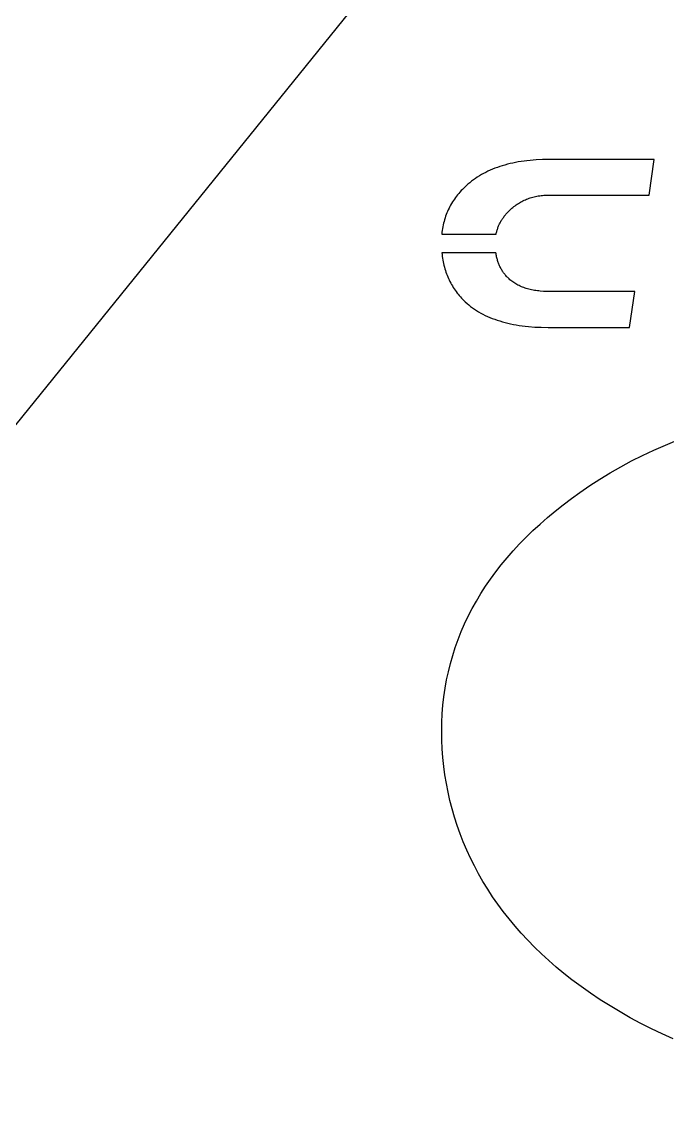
# Model space of a CAD drawing. Extents: x -120528 to -38681, y -40362 to 40632.
# Drawn here: x -50505.4 to -50377.1, y -37631.9 to -37412.9 of the extents above; entities that cross this region are included whole.
import ezdxf

# ---------------------------------------------------------------- set-up
doc = ezdxf.new("R2010")
doc.units = 0
doc.layers.get('0').update_dxf_attribs({"linetype": 'CONTINUOUS'})

msp = doc.modelspace()

# ---------------------------------------------------------------- linework, layer by layer
at = {"color": 40, "linetype": 'Continuous'}
for p, q in [((-50264.94, -37193.87), (-50927.94, -38013.87)), ((-50411.44, -37441.93), (-50411.91, -37442.12)), ((-50410.96, -37441.75), (-50411.44, -37441.93)), ((-50410.48, -37441.59), (-50410.96, -37441.75)), ((-50409.98, -37441.43), (-50410.48, -37441.59)), ((-50409.47, -37441.28), (-50409.98, -37441.43)), ((-50408.95, -37441.14), (-50409.47, -37441.28)), ((-50408.42, -37441.01), (-50408.95, -37441.14)), ((-50407.89, -37440.89), (-50408.42, -37441.01)), ((-50407.34, -37440.77), (-50407.89, -37440.89)), ((-50406.79, -37440.67), (-50407.34, -37440.77)), ((-50406.22, -37440.58), (-50406.79, -37440.67)), ((-50405.65, -37440.5), (-50406.22, -37440.58)), ((-50405.07, -37440.43), (-50405.65, -37440.5)), ((-50404.47, -37440.36), (-50405.07, -37440.43)), ((-50403.26, -37440.27), (-50404.47, -37440.36)), ((-50402.01, -37440.21), (-50403.26, -37440.27)), ((-50400.73, -37440.19), (-50402.01, -37440.21)), ((-50379.77, -37440.19), (-50400.73, -37440.19)), ((-50380.8, -37447.25), (-50379.77, -37440.19)), ((-50415.33, -37443.96), (-50415.71, -37444.24)), ((-50414.94, -37443.7), (-50415.33, -37443.96)), ((-50414.53, -37443.45), (-50414.94, -37443.7)), ((-50414.12, -37443.2), (-50414.53, -37443.45)), ((-50413.7, -37442.97), (-50414.12, -37443.2)), ((-50413.27, -37442.74), (-50413.7, -37442.97)), ((-50412.83, -37442.52), (-50413.27, -37442.74)), ((-50412.38, -37442.32), (-50412.83, -37442.52)), ((-50411.91, -37442.12), (-50412.38, -37442.32)), ((-50417.89, -37446.12), (-50418.14, -37446.38)), ((-50417.63, -37445.86), (-50417.89, -37446.12)), ((-50417.36, -37445.61), (-50417.63, -37445.86)), ((-50417.09, -37445.36), (-50417.36, -37445.61)), ((-50416.8, -37445.11), (-50417.09, -37445.36)), ((-50416.45, -37444.81), (-50416.8, -37445.11)), ((-50416.09, -37444.52), (-50416.45, -37444.81)), ((-50415.71, -37444.24), (-50416.09, -37444.52)), ((-50419.69, -37448.33), (-50419.88, -37448.63)), ((-50419.49, -37448.04), (-50419.69, -37448.33)), ((-50419.29, -37447.75), (-50419.49, -37448.04)), ((-50419.07, -37447.47), (-50419.29, -37447.75)), ((-50418.85, -37447.19), (-50419.07, -37447.47)), ((-50418.62, -37446.92), (-50418.85, -37447.19)), ((-50418.39, -37446.65), (-50418.62, -37446.92)), ((-50418.14, -37446.38), (-50418.39, -37446.65)), ((-50406.1, -37448.53), (-50405.87, -37448.41)), ((-50405.87, -37448.41), (-50405.63, -37448.29)), ((-50405.63, -37448.29), (-50405.39, -37448.19)), ((-50405.39, -37448.19), (-50405.15, -37448.08)), ((-50405.15, -37448.08), (-50404.91, -37447.99)), ((-50404.91, -37447.99), (-50404.66, -37447.9)), ((-50404.66, -37447.9), (-50404.41, -37447.81)), ((-50404.41, -37447.81), (-50404.15, -37447.74)), ((-50404.15, -37447.74), (-50403.89, -37447.66)), ((-50403.89, -37447.66), (-50403.63, -37447.6)), ((-50403.63, -37447.6), (-50403.36, -37447.54)), ((-50403.36, -37447.54), (-50403.1, -37447.48)), ((-50403.1, -37447.48), (-50402.82, -37447.43)), ((-50402.82, -37447.43), (-50402.55, -37447.39)), ((-50402.55, -37447.39), (-50402.27, -37447.35)), ((-50402.27, -37447.35), (-50401.99, -37447.32)), ((-50401.99, -37447.32), (-50401.7, -37447.3)), ((-50401.7, -37447.3), (-50401.41, -37447.28)), ((-50401.41, -37447.28), (-50401.12, -37447.26)), ((-50401.12, -37447.26), (-50400.82, -37447.25)), ((-50400.82, -37447.25), (-50400.52, -37447.25)), ((-50400.52, -37447.25), (-50380.8, -37447.25)), ((-50420.86, -37450.49), (-50420.99, -37450.81)), ((-50420.71, -37450.17), (-50420.86, -37450.49)), ((-50420.56, -37449.85), (-50420.71, -37450.17)), ((-50420.4, -37449.54), (-50420.56, -37449.85)), ((-50420.24, -37449.23), (-50420.4, -37449.54)), ((-50420.06, -37448.93), (-50420.24, -37449.23)), ((-50419.88, -37448.63), (-50420.06, -37448.93)), ((-50408.99, -37450.79), (-50408.74, -37450.52)), ((-50408.74, -37450.52), (-50408.46, -37450.25)), ((-50408.46, -37450.25), (-50408.26, -37450.06)), ((-50408.26, -37450.06), (-50408.06, -37449.88)), ((-50408.06, -37449.88), (-50407.86, -37449.71)), ((-50407.86, -37449.71), (-50407.65, -37449.54)), ((-50407.65, -37449.54), (-50407.44, -37449.38)), ((-50407.44, -37449.38), (-50407.22, -37449.22)), ((-50407.22, -37449.22), (-50407, -37449.07)), ((-50407, -37449.07), (-50406.78, -37448.92)), ((-50406.78, -37448.92), (-50406.56, -37448.79)), ((-50406.56, -37448.79), (-50406.33, -37448.65)), ((-50406.33, -37448.65), (-50406.1, -37448.53)), ((-50421.64, -37452.84), (-50421.72, -37453.2)), ((-50421.55, -37452.49), (-50421.64, -37452.84)), ((-50421.45, -37452.15), (-50421.55, -37452.49)), ((-50421.35, -37451.81), (-50421.45, -37452.15)), ((-50421.24, -37451.47), (-50421.35, -37451.81)), ((-50421.12, -37451.14), (-50421.24, -37451.47)), ((-50420.99, -37450.81), (-50421.12, -37451.14)), ((-50410.5, -37452.94), (-50410.42, -37452.79)), ((-50410.42, -37452.79), (-50410.34, -37452.64)), ((-50410.34, -37452.64), (-50410.26, -37452.49)), ((-50410.26, -37452.49), (-50410.17, -37452.34)), ((-50410.17, -37452.34), (-50410.08, -37452.2)), ((-50410.08, -37452.2), (-50409.99, -37452.05)), ((-50409.99, -37452.05), (-50409.89, -37451.91)), ((-50409.89, -37451.91), (-50409.79, -37451.76)), ((-50409.79, -37451.76), (-50409.68, -37451.62)), ((-50409.68, -37451.62), (-50409.58, -37451.48)), ((-50409.58, -37451.48), (-50409.47, -37451.34)), ((-50409.47, -37451.34), (-50409.35, -37451.2)), ((-50409.35, -37451.2), (-50409.24, -37451.06)), ((-50409.24, -37451.06), (-50408.99, -37450.79)), ((-50421.96, -37454.65), (-50422, -37455.02)), ((-50422, -37455.02), (-50411.2, -37455.02)), ((-50421.91, -37454.28), (-50421.96, -37454.65)), ((-50421.85, -37453.91), (-50421.91, -37454.28)), ((-50421.79, -37453.55), (-50421.85, -37453.91)), ((-50421.72, -37453.2), (-50421.79, -37453.55)), ((-50411.2, -37455.02), (-50411.17, -37454.85)), ((-50411.17, -37454.85), (-50411.13, -37454.69)), ((-50411.13, -37454.69), (-50411.09, -37454.52)), ((-50411.09, -37454.52), (-50411.04, -37454.36)), ((-50411.04, -37454.36), (-50411, -37454.2)), ((-50411, -37454.2), (-50410.94, -37454.03)), ((-50410.94, -37454.03), (-50410.89, -37453.87)), ((-50410.89, -37453.87), (-50410.83, -37453.72)), ((-50410.83, -37453.72), (-50410.77, -37453.56)), ((-50410.77, -37453.56), (-50410.71, -37453.4)), ((-50410.71, -37453.4), (-50410.64, -37453.25)), ((-50410.64, -37453.25), (-50410.57, -37453.09)), ((-50410.57, -37453.09), (-50410.5, -37452.94)), ((-50421.99, -37458.73), (-50421.95, -37459.09)), ((-50411.24, -37458.73), (-50421.99, -37458.73)), ((-50421.95, -37459.09), (-50421.9, -37459.46)), ((-50421.9, -37459.46), (-50421.85, -37459.82)), ((-50411.21, -37458.93), (-50411.24, -37458.73)), ((-50411.17, -37459.13), (-50411.21, -37458.93)), ((-50411.14, -37459.32), (-50411.17, -37459.13)), ((-50411.1, -37459.52), (-50411.14, -37459.32)), ((-50421.85, -37459.82), (-50421.79, -37460.17)), ((-50421.79, -37460.17), (-50421.72, -37460.52)), ((-50421.72, -37460.52), (-50421.65, -37460.87)), ((-50421.65, -37460.87), (-50421.57, -37461.22)), ((-50421.57, -37461.22), (-50421.48, -37461.56)), ((-50421.48, -37461.56), (-50421.38, -37461.89)), ((-50411.05, -37459.71), (-50411.1, -37459.52)), ((-50411.01, -37459.9), (-50411.05, -37459.71)), ((-50410.96, -37460.08), (-50411.01, -37459.9)), ((-50410.9, -37460.27), (-50410.96, -37460.08)), ((-50410.85, -37460.45), (-50410.9, -37460.27)), ((-50410.79, -37460.63), (-50410.85, -37460.45)), ((-50410.72, -37460.8), (-50410.79, -37460.63)), ((-50410.66, -37460.97), (-50410.72, -37460.8)), ((-50410.59, -37461.14), (-50410.66, -37460.97)), ((-50410.52, -37461.31), (-50410.59, -37461.14)), ((-50410.44, -37461.48), (-50410.52, -37461.31)), ((-50410.36, -37461.64), (-50410.44, -37461.48)), ((-50410.28, -37461.8), (-50410.36, -37461.64)), ((-50421.38, -37461.89), (-50421.28, -37462.22)), ((-50421.28, -37462.22), (-50421.18, -37462.55)), ((-50421.18, -37462.55), (-50421.06, -37462.88)), ((-50421.06, -37462.88), (-50420.94, -37463.2)), ((-50420.94, -37463.2), (-50420.81, -37463.51)), ((-50420.81, -37463.51), (-50420.67, -37463.83)), ((-50420.67, -37463.83), (-50420.53, -37464.13)), ((-50410.19, -37461.96), (-50410.28, -37461.8)), ((-50410.1, -37462.12), (-50410.19, -37461.96)), ((-50410.01, -37462.27), (-50410.1, -37462.12)), ((-50409.91, -37462.42), (-50410.01, -37462.27)), ((-50409.81, -37462.57), (-50409.91, -37462.42)), ((-50409.71, -37462.71), (-50409.81, -37462.57)), ((-50409.6, -37462.86), (-50409.71, -37462.71)), ((-50409.49, -37463), (-50409.6, -37462.86)), ((-50409.38, -37463.14), (-50409.49, -37463)), ((-50409.26, -37463.27), (-50409.38, -37463.14)), ((-50409.14, -37463.41), (-50409.26, -37463.27)), ((-50409.02, -37463.54), (-50409.14, -37463.41)), ((-50408.89, -37463.67), (-50409.02, -37463.54)), ((-50408.76, -37463.8), (-50408.89, -37463.67)), ((-50408.62, -37463.92), (-50408.76, -37463.8)), ((-50420.53, -37464.13), (-50420.38, -37464.44)), ((-50420.38, -37464.44), (-50420.23, -37464.74)), ((-50420.23, -37464.74), (-50420.06, -37465.03)), ((-50420.06, -37465.03), (-50419.9, -37465.32)), ((-50419.9, -37465.32), (-50419.72, -37465.61)), ((-50419.72, -37465.61), (-50419.54, -37465.89)), ((-50419.54, -37465.89), (-50419.35, -37466.17)), ((-50408.45, -37464.08), (-50408.62, -37463.92)), ((-50408.27, -37464.23), (-50408.45, -37464.08)), ((-50408.08, -37464.37), (-50408.27, -37464.23)), ((-50407.89, -37464.51), (-50408.08, -37464.37)), ((-50407.69, -37464.65), (-50407.89, -37464.51)), ((-50407.49, -37464.78), (-50407.69, -37464.65)), ((-50407.28, -37464.9), (-50407.49, -37464.78)), ((-50407.07, -37465.02), (-50407.28, -37464.9)), ((-50406.86, -37465.14), (-50407.07, -37465.02)), ((-50406.63, -37465.25), (-50406.86, -37465.14)), ((-50406.41, -37465.36), (-50406.63, -37465.25)), ((-50406.17, -37465.46), (-50406.41, -37465.36)), ((-50405.94, -37465.55), (-50406.17, -37465.46)), ((-50405.7, -37465.64), (-50405.94, -37465.55)), ((-50405.45, -37465.73), (-50405.7, -37465.64)), ((-50405.2, -37465.81), (-50405.45, -37465.73)), ((-50404.94, -37465.89), (-50405.2, -37465.81)), ((-50404.68, -37465.96), (-50404.94, -37465.89)), ((-50404.42, -37466.03), (-50404.68, -37465.96)), ((-50404.14, -37466.09), (-50404.42, -37466.03)), ((-50419.35, -37466.17), (-50419.15, -37466.45)), ((-50419.15, -37466.45), (-50418.95, -37466.72)), ((-50418.95, -37466.72), (-50418.74, -37466.98)), ((-50418.74, -37466.98), (-50418.52, -37467.24)), ((-50418.52, -37467.24), (-50418.29, -37467.5)), ((-50418.29, -37467.5), (-50418.06, -37467.76)), ((-50418.06, -37467.76), (-50417.83, -37468)), ((-50417.83, -37468), (-50417.58, -37468.25)), ((-50403.87, -37466.15), (-50404.14, -37466.09)), ((-50403.59, -37466.2), (-50403.87, -37466.15)), ((-50403.3, -37466.24), (-50403.59, -37466.2)), ((-50403.01, -37466.29), (-50403.3, -37466.24)), ((-50402.72, -37466.32), (-50403.01, -37466.29)), ((-50402.42, -37466.36), (-50402.72, -37466.32)), ((-50401.81, -37466.41), (-50402.42, -37466.36)), ((-50401.17, -37466.43), (-50401.81, -37466.41)), ((-50400.52, -37466.44), (-50401.17, -37466.43)), ((-50383.63, -37466.44), (-50400.52, -37466.44)), ((-50384.67, -37473.56), (-50383.63, -37466.44)), ((-50417.58, -37468.25), (-50417.33, -37468.49)), ((-50417.33, -37468.49), (-50416.98, -37468.8)), ((-50416.98, -37468.8), (-50416.63, -37469.1)), ((-50416.63, -37469.1), (-50416.26, -37469.39)), ((-50416.26, -37469.39), (-50415.88, -37469.67)), ((-50415.88, -37469.67), (-50415.49, -37469.94)), ((-50415.49, -37469.94), (-50415.09, -37470.21)), ((-50415.09, -37470.21), (-50414.67, -37470.46)), ((-50414.67, -37470.46), (-50414.25, -37470.7)), ((-50414.25, -37470.7), (-50413.81, -37470.93)), ((-50413.81, -37470.93), (-50413.37, -37471.16)), ((-50413.37, -37471.16), (-50412.91, -37471.37)), ((-50412.91, -37471.37), (-50412.45, -37471.57)), ((-50412.45, -37471.57), (-50411.97, -37471.76)), ((-50411.97, -37471.76), (-50411.48, -37471.95)), ((-50411.48, -37471.95), (-50410.98, -37472.12)), ((-50410.98, -37472.12), (-50410.47, -37472.28)), ((-50410.47, -37472.28), (-50409.95, -37472.44)), ((-50409.95, -37472.44), (-50409.42, -37472.58)), ((-50409.42, -37472.58), (-50408.88, -37472.72)), ((-50408.88, -37472.72), (-50408.32, -37472.84)), ((-50408.32, -37472.84), (-50407.76, -37472.95)), ((-50407.76, -37472.95), (-50407.19, -37473.06)), ((-50407.19, -37473.06), (-50406.6, -37473.15)), ((-50406.6, -37473.15), (-50406.01, -37473.24)), ((-50406.01, -37473.24), (-50405.4, -37473.31)), ((-50405.4, -37473.31), (-50404.79, -37473.38)), ((-50404.79, -37473.38), (-50403.52, -37473.48)), ((-50403.52, -37473.48), (-50402.22, -37473.54)), ((-50402.22, -37473.54), (-50400.87, -37473.56)), ((-50400.87, -37473.56), (-50384.67, -37473.56)), ((-50377.57, -37496.94), (-50375.25, -37495.99)), ((-50382.09, -37499), (-50379.86, -37497.94)), ((-50379.86, -37497.94), (-50377.57, -37496.94)), ((-50386.43, -37501.24), (-50384.28, -37500.1)), ((-50384.28, -37500.1), (-50382.09, -37499)), ((-50390.58, -37503.69), (-50388.53, -37502.44)), ((-50388.53, -37502.44), (-50386.43, -37501.24)), ((-50394.55, -37506.35), (-50392.59, -37505)), ((-50392.59, -37505), (-50390.58, -37503.69)), ((-50397.87, -37508.81), (-50396.24, -37507.57)), ((-50396.24, -37507.57), (-50394.55, -37506.35)), ((-50399.45, -37510.07), (-50397.87, -37508.81)), ((-50402.46, -37512.63), (-50400.98, -37511.34)), ((-50400.98, -37511.34), (-50399.45, -37510.07)), ((-50405.24, -37515.26), (-50403.88, -37513.94)), ((-50403.88, -37513.94), (-50402.46, -37512.63)), ((-50406.56, -37516.6), (-50405.24, -37515.26)), ((-50409.02, -37519.34), (-50407.82, -37517.96)), ((-50407.82, -37517.96), (-50406.56, -37516.6)), ((-50411.27, -37522.14), (-50410.17, -37520.73)), ((-50410.17, -37520.73), (-50409.02, -37519.34)), ((-50412.32, -37523.56), (-50411.27, -37522.14)), ((-50414.25, -37526.46), (-50413.31, -37525)), ((-50413.31, -37525), (-50412.32, -37523.56)), ((-50415.13, -37527.94), (-50414.25, -37526.46)), ((-50416.74, -37530.94), (-50415.96, -37529.43)), ((-50415.96, -37529.43), (-50415.13, -37527.94)), ((-50417.47, -37532.47), (-50416.74, -37530.94)), ((-50418.14, -37534.01), (-50417.47, -37532.47)), ((-50419.32, -37537.14), (-50418.75, -37535.57)), ((-50418.75, -37535.57), (-50418.14, -37534.01)), ((-50419.83, -37538.74), (-50419.32, -37537.14)), ((-50420.68, -37541.98), (-50420.28, -37540.35)), ((-50420.28, -37540.35), (-50419.83, -37538.74)), ((-50421.03, -37543.62), (-50420.68, -37541.98)), ((-50421.33, -37545.28), (-50421.03, -37543.62)), ((-50421.76, -37548.65), (-50421.57, -37546.96)), ((-50421.57, -37546.96), (-50421.33, -37545.28)), ((-50421.89, -37550.36), (-50421.76, -37548.65)), ((-50421.97, -37552.09), (-50421.89, -37550.36)), ((-50422, -37553.84), (-50421.97, -37552.09)), ((-50421.97, -37555.59), (-50422, -37553.84)), ((-50421.9, -37557.33), (-50421.97, -37555.59)), ((-50421.77, -37559.06), (-50421.9, -37557.33)), ((-50421.59, -37560.79), (-50421.77, -37559.06)), ((-50421.37, -37562.5), (-50421.59, -37560.79)), ((-50421.09, -37564.21), (-50421.37, -37562.5)), ((-50420.76, -37565.9), (-50421.09, -37564.21)), ((-50420.38, -37567.58), (-50420.76, -37565.9)), ((-50419.95, -37569.26), (-50420.38, -37567.58)), ((-50419.47, -37570.91), (-50419.95, -37569.26)), ((-50418.94, -37572.56), (-50419.47, -37570.91)), ((-50418.36, -37574.19), (-50418.94, -37572.56)), ((-50417.73, -37575.81), (-50418.36, -37574.19)), ((-50417.05, -37577.42), (-50417.73, -37575.81)), ((-50416.32, -37579.01), (-50417.05, -37577.42)), ((-50415.53, -37580.58), (-50416.32, -37579.01)), ((-50414.7, -37582.14), (-50415.53, -37580.58)), ((-50413.82, -37583.68), (-50414.7, -37582.14)), ((-50412.88, -37585.2), (-50413.82, -37583.68)), ((-50411.9, -37586.71), (-50412.88, -37585.2)), ((-50410.86, -37588.2), (-50411.9, -37586.71)), ((-50409.78, -37589.67), (-50410.86, -37588.2)), ((-50408.64, -37591.12), (-50409.78, -37589.67)), ((-50407.45, -37592.54), (-50408.64, -37591.12)), ((-50406.22, -37593.95), (-50407.45, -37592.54)), ((-50404.93, -37595.34), (-50406.22, -37593.95)), ((-50403.59, -37596.71), (-50404.93, -37595.34)), ((-50402.2, -37598.05), (-50403.59, -37596.71)), ((-50400.76, -37599.37), (-50402.2, -37598.05)), ((-50399.27, -37600.67), (-50400.76, -37599.37)), ((-50397.73, -37601.94), (-50399.27, -37600.67)), ((-50396.14, -37603.19), (-50397.73, -37601.94)), ((-50394.31, -37604.56), (-50396.14, -37603.19)), ((-50392.43, -37605.89), (-50394.31, -37604.56)), ((-50390.52, -37607.17), (-50392.43, -37605.89)), ((-50388.57, -37608.41), (-50390.52, -37607.17)), ((-50386.57, -37609.61), (-50388.57, -37608.41)), ((-50384.54, -37610.76), (-50386.57, -37609.61)), ((-50382.47, -37611.87), (-50384.54, -37610.76)), ((-50380.36, -37612.94), (-50382.47, -37611.87)), ((-50378.21, -37613.96), (-50380.36, -37612.94)), ((-50376.02, -37614.94), (-50378.21, -37613.96))]:
    msp.add_line(p, q, dxfattribs=at)

doc.saveas('drawing.dxf')
